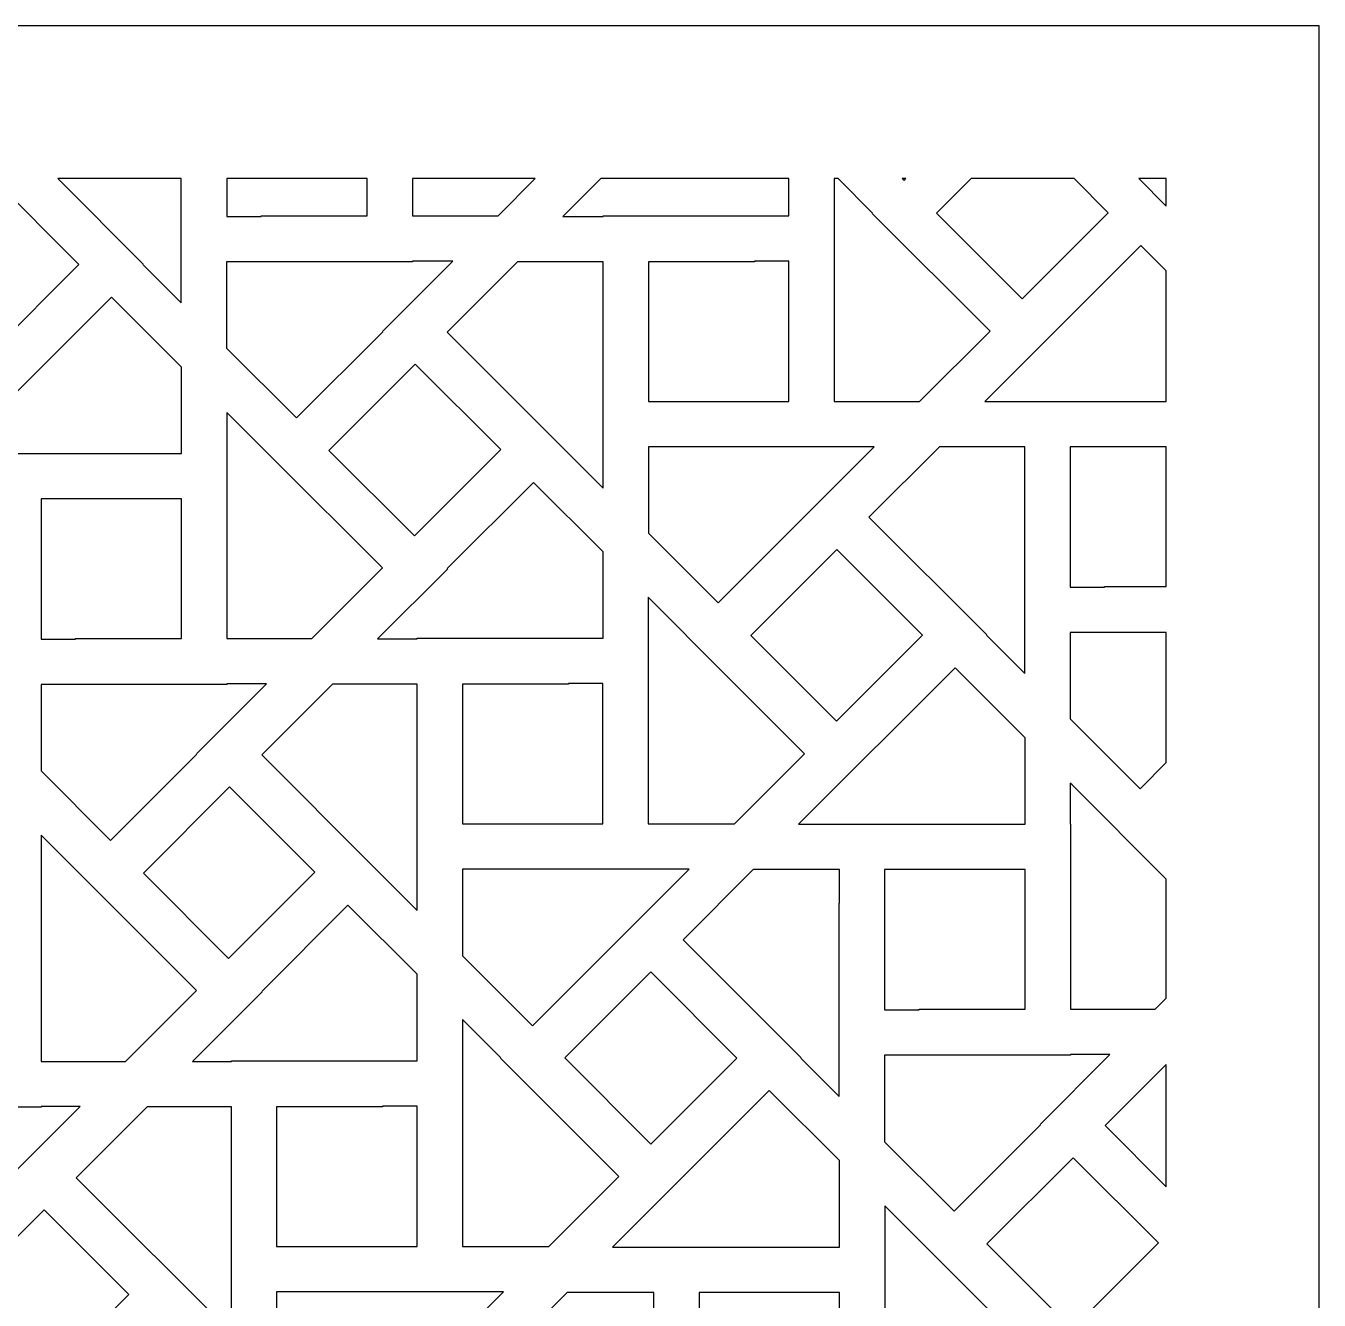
# Model space of a CAD drawing. Header units: millimetres. Extents: x -483 to 517, y -474 to 526.
# Drawn here: x 9 to 517, y 25 to 526 of the extents above; entities that cross this region are included whole.
import ezdxf

# ---------------------------------------------------------------- set-up
doc = ezdxf.new("R2010")
doc.units = ezdxf.units.MM
doc.layers.add('Plan 1', color=7, linetype='Continuous')

msp = doc.modelspace()

# ---------------------------------------------------------------- linework, layer by layer
at = {"layer": 'Plan 1', "color": 17}
for points, knots in [([(-483.22, 525.53), (-483.22, 525.53), (516.78, 525.53), (516.78, 525.53), (516.78, 525.53), (516.78, 525.53), (516.78, -474.47), (516.78, -474.47), (516.78, -474.47), (516.78, -474.47), (-483.22, -474.47), (-483.22, -474.47), (-483.22, -474.47), (-483.22, -474.47), (-483.22, 525.53), (-483.22, 525.53)], [0, 0, 0, 0, 0.2, 0.2, 0.2, 0.2, 0.4, 0.4, 0.4, 0.4, 0.6, 0.6, 0.6, 0.6, 1, 1, 1, 1]), ([(-3.8, 398.07), (-3.8, 398.07), (-37.45, 431.71), (-37.45, 431.71), (-37.45, 431.71), (-37.45, 431.71), (-3.69, 465.47), (-3.69, 465.47), (-3.69, 465.47), (-3.69, 465.47), (29.95, 431.83), (29.95, 431.83), (29.95, 431.83), (29.95, 431.83), (-3.8, 398.07), (-3.8, 398.07)], [0, 0, 0, 0, 0.2, 0.2, 0.2, 0.2, 0.4, 0.4, 0.4, 0.4, 0.6, 0.6, 0.6, 0.6, 1, 1, 1, 1]), ([(21.61, 465.53), (21.61, 465.53), (70.15, 465.53), (70.15, 465.53), (70.15, 465.53), (70.15, 465.53), (70.15, 416.77), (70.15, 416.77), (70.15, 416.77), (70.15, 416.77), (55.09, 431.83), (55.09, 431.83), (55.09, 431.83), (55.09, 431.83), (55.2, 431.94), (55.2, 431.94), (55.2, 431.94), (55.2, 431.94), (21.61, 465.53), (21.61, 465.53)], [0, 0, 0, 0, 0.166667, 0.166667, 0.166667, 0.166667, 0.333333, 0.333333, 0.333333, 0.333333, 0.5, 0.5, 0.5, 0.5, 0.666667, 0.666667, 0.666667, 0.666667, 1, 1, 1, 1]), ([(87.95, 465.53), (87.95, 465.53), (143.07, 465.53), (143.07, 465.53), (143.07, 465.53), (143.07, 465.53), (143.07, 450.96), (143.07, 450.96), (143.07, 450.96), (143.07, 450.96), (101.49, 450.96), (101.49, 450.96), (101.49, 450.96), (101.49, 450.96), (101.49, 450.7), (101.49, 450.7), (101.49, 450.7), (101.49, 450.7), (87.96, 450.7), (87.96, 450.7), (87.96, 450.7), (87.96, 450.7), (87.95, 465.53), (87.95, 465.53)], [0, 0, 0, 0, 0.142857, 0.142857, 0.142857, 0.142857, 0.285714, 0.285714, 0.285714, 0.285714, 0.428571, 0.428571, 0.428571, 0.428571, 0.571429, 0.571429, 0.571429, 0.571429, 0.714286, 0.714286, 0.714286, 0.714286, 1, 1, 1, 1]), ([(160.84, 465.53), (160.84, 465.53), (209.02, 465.53), (209.02, 465.53), (209.02, 465.53), (209.02, 465.53), (194.46, 450.96), (194.46, 450.96), (194.46, 450.96), (194.46, 450.96), (160.84, 450.96), (160.84, 450.96), (160.84, 450.96), (160.84, 450.96), (160.84, 465.53), (160.84, 465.53)], [0, 0, 0, 0, 0.2, 0.2, 0.2, 0.2, 0.4, 0.4, 0.4, 0.4, 0.6, 0.6, 0.6, 0.6, 1, 1, 1, 1]), ([(234.77, 465.53), (234.77, 465.53), (308.65, 465.53), (308.65, 465.53), (308.65, 465.53), (308.65, 465.53), (308.65, 450.91), (308.65, 450.91), (308.65, 450.91), (308.65, 450.91), (235.74, 450.91), (235.74, 450.91), (235.74, 450.91), (235.74, 450.91), (235.74, 450.66), (235.74, 450.66), (235.74, 450.66), (235.74, 450.66), (219.9, 450.66), (219.9, 450.66), (219.9, 450.66), (219.9, 450.66), (234.77, 465.53), (234.77, 465.53)], [0, 0, 0, 0, 0.142857, 0.142857, 0.142857, 0.142857, 0.285714, 0.285714, 0.285714, 0.285714, 0.428571, 0.428571, 0.428571, 0.428571, 0.571429, 0.571429, 0.571429, 0.571429, 0.714286, 0.714286, 0.714286, 0.714286, 1, 1, 1, 1]), ([(326.43, 465.53), (326.43, 465.53), (327.98, 465.53), (327.98, 465.53), (327.98, 465.53), (327.98, 465.53), (341.49, 452.01), (341.49, 452.01), (341.49, 452.01), (341.49, 452.01), (341.38, 451.91), (341.38, 451.91), (341.38, 451.91), (341.38, 451.91), (387.61, 405.68), (387.61, 405.68), (387.61, 405.68), (387.61, 405.68), (359.95, 378.02), (359.95, 378.02), (359.95, 378.02), (359.95, 378.02), (326.41, 378.02), (326.41, 378.02), (326.41, 378.02), (326.41, 378.02), (326.41, 391.17), (326.41, 391.17), (326.41, 391.17), (326.41, 391.17), (326.43, 391.17), (326.43, 391.17), (326.43, 391.17), (326.43, 391.17), (326.43, 465.53), (326.43, 465.53)], [0, 0, 0, 0, 0.1, 0.1, 0.1, 0.1, 0.2, 0.2, 0.2, 0.2, 0.3, 0.3, 0.3, 0.3, 0.4, 0.4, 0.4, 0.4, 0.5, 0.5, 0.5, 0.5, 0.6, 0.6, 0.6, 0.6, 0.7, 0.7, 0.7, 0.7, 0.8, 0.8, 0.8, 0.8, 1, 1, 1, 1]), ([(353.12, 465.53), (353.12, 465.53), (354.55, 465.53), (354.55, 465.53), (354.55, 465.53), (354.55, 465.53), (353.83, 464.81), (353.83, 464.81), (353.83, 464.81), (353.83, 464.81), (353.12, 465.53), (353.12, 465.53)], [0, 0, 0, 0, 0.25, 0.25, 0.25, 0.25, 0.5, 0.5, 0.5, 0.5, 1, 1, 1, 1]), ([(380.14, 465.53), (380.14, 465.53), (420.63, 465.53), (420.63, 465.53), (420.63, 465.53), (420.63, 465.53), (434.03, 452.13), (434.03, 452.13), (434.03, 452.13), (434.03, 452.13), (400.27, 418.37), (400.27, 418.37), (400.27, 418.37), (400.27, 418.37), (366.63, 452.02), (366.63, 452.02), (366.63, 452.02), (366.63, 452.02), (380.14, 465.53), (380.14, 465.53)], [0, 0, 0, 0, 0.166667, 0.166667, 0.166667, 0.166667, 0.333333, 0.333333, 0.333333, 0.333333, 0.5, 0.5, 0.5, 0.5, 0.666667, 0.666667, 0.666667, 0.666667, 1, 1, 1, 1]), ([(456.78, 465.53), (456.78, 465.53), (456.78, 454.74), (456.78, 454.74), (456.78, 454.74), (456.78, 454.74), (445.99, 465.53), (445.99, 465.53), (445.99, 465.53), (445.99, 465.53), (456.78, 465.53), (456.78, 465.53)], [0, 0, 0, 0, 0.25, 0.25, 0.25, 0.25, 0.5, 0.5, 0.5, 0.5, 1, 1, 1, 1]), ([(456.78, 429.38), (456.78, 429.38), (456.78, 378.03), (456.78, 378.03), (456.78, 378.03), (456.78, 378.03), (385.51, 378.03), (385.51, 378.03), (385.51, 378.03), (385.51, 378.03), (446.82, 439.34), (446.82, 439.34), (446.82, 439.34), (446.82, 439.34), (456.78, 429.38), (456.78, 429.38)], [0, 0, 0, 0, 0.2, 0.2, 0.2, 0.2, 0.4, 0.4, 0.4, 0.4, 0.6, 0.6, 0.6, 0.6, 1, 1, 1, 1]), ([(176.68, 433.18), (176.68, 433.18), (149.08, 405.58), (149.08, 405.58), (149.08, 405.58), (149.08, 405.58), (149.23, 405.42), (149.23, 405.42), (149.23, 405.42), (149.23, 405.42), (115.37, 371.56), (115.37, 371.56), (115.37, 371.56), (115.37, 371.56), (87.93, 398.99), (87.93, 398.99), (87.93, 398.99), (87.93, 398.99), (87.93, 432.93), (87.93, 432.93), (87.93, 432.93), (87.93, 432.93), (160.84, 432.93), (160.84, 432.93), (160.84, 432.93), (160.84, 432.93), (160.84, 433.18), (160.84, 433.18), (160.84, 433.18), (160.84, 433.18), (176.68, 433.18), (176.68, 433.18)], [0, 0, 0, 0, 0.111111, 0.111111, 0.111111, 0.111111, 0.222222, 0.222222, 0.222222, 0.222222, 0.333333, 0.333333, 0.333333, 0.333333, 0.444444, 0.444444, 0.444444, 0.444444, 0.555556, 0.555556, 0.555556, 0.555556, 0.666667, 0.666667, 0.666667, 0.666667, 0.777778, 0.777778, 0.777778, 0.777778, 1, 1, 1, 1]), ([(202.12, 432.88), (202.12, 432.88), (235.74, 432.88), (235.74, 432.88), (235.74, 432.88), (235.74, 432.88), (235.74, 360.24), (235.74, 360.24), (235.74, 360.24), (235.74, 360.24), (235.74, 360.24), (235.74, 360.24), (235.74, 360.24), (235.74, 360.24), (235.74, 344.06), (235.74, 344.06), (235.74, 344.06), (235.74, 344.06), (174.52, 405.28), (174.52, 405.28), (174.52, 405.28), (174.52, 405.28), (202.12, 432.88), (202.12, 432.88)], [0, 0, 0, 0, 0.142857, 0.142857, 0.142857, 0.142857, 0.285714, 0.285714, 0.285714, 0.285714, 0.428571, 0.428571, 0.428571, 0.428571, 0.571429, 0.571429, 0.571429, 0.571429, 0.714286, 0.714286, 0.714286, 0.714286, 1, 1, 1, 1]), ([(253.51, 432.89), (253.51, 432.89), (295.09, 432.89), (295.09, 432.89), (295.09, 432.89), (295.09, 432.89), (295.09, 433.14), (295.09, 433.14), (295.09, 433.14), (295.09, 433.14), (308.63, 433.14), (308.63, 433.14), (308.63, 433.14), (308.63, 433.14), (308.63, 378.02), (308.63, 378.02), (308.63, 378.02), (308.63, 378.02), (253.52, 378.02), (253.52, 378.02), (253.52, 378.02), (253.52, 378.02), (253.51, 432.89), (253.51, 432.89)], [0, 0, 0, 0, 0.142857, 0.142857, 0.142857, 0.142857, 0.285714, 0.285714, 0.285714, 0.285714, 0.428571, 0.428571, 0.428571, 0.428571, 0.571429, 0.571429, 0.571429, 0.571429, 0.714286, 0.714286, 0.714286, 0.714286, 1, 1, 1, 1]), ([(42.75, 419.03), (42.75, 419.03), (70.24, 391.54), (70.24, 391.54), (70.24, 391.54), (70.24, 391.54), (70.24, 357.58), (70.24, 357.58), (70.24, 357.58), (70.24, 357.58), (-18.7, 357.58), (-18.7, 357.58), (-18.7, 357.58), (-18.7, 357.58), (42.75, 419.03), (42.75, 419.03)], [0, 0, 0, 0, 0.2, 0.2, 0.2, 0.2, 0.4, 0.4, 0.4, 0.4, 0.6, 0.6, 0.6, 0.6, 1, 1, 1, 1]), ([(195.53, 359.13), (195.53, 359.13), (161.66, 325.26), (161.66, 325.26), (161.66, 325.26), (161.66, 325.26), (128.08, 358.84), (128.08, 358.84), (128.08, 358.84), (128.08, 358.84), (161.95, 392.71), (161.95, 392.71), (161.95, 392.71), (161.95, 392.71), (195.53, 359.13), (195.53, 359.13)], [0, 0, 0, 0, 0.2, 0.2, 0.2, 0.2, 0.4, 0.4, 0.4, 0.4, 0.6, 0.6, 0.6, 0.6, 1, 1, 1, 1]), ([(149.09, 312.69), (149.09, 312.69), (121.34, 284.94), (121.34, 284.94), (121.34, 284.94), (121.34, 284.94), (88.01, 284.94), (88.01, 284.94), (88.01, 284.94), (88.01, 284.94), (88.01, 357.58), (88.01, 357.58), (88.01, 357.58), (88.01, 357.58), (88.01, 357.58), (88.01, 357.58), (88.01, 357.58), (88.01, 357.58), (88.01, 373.77), (88.01, 373.77), (88.01, 373.77), (88.01, 373.77), (88.73, 373.05), (88.73, 373.05), (88.73, 373.05), (88.73, 373.05), (106.08, 355.7), (106.08, 355.7), (106.08, 355.7), (106.08, 355.7), (149.09, 312.69), (149.09, 312.69)], [0, 0, 0, 0, 0.111111, 0.111111, 0.111111, 0.111111, 0.222222, 0.222222, 0.222222, 0.222222, 0.333333, 0.333333, 0.333333, 0.333333, 0.444444, 0.444444, 0.444444, 0.444444, 0.555556, 0.555556, 0.555556, 0.555556, 0.666667, 0.666667, 0.666667, 0.666667, 0.777778, 0.777778, 0.777778, 0.777778, 1, 1, 1, 1]), ([(342.17, 360.24), (342.17, 360.24), (280.86, 298.94), (280.86, 298.94), (280.86, 298.94), (280.86, 298.94), (253.51, 326.28), (253.51, 326.28), (253.51, 326.28), (253.51, 326.28), (253.51, 360.24), (253.51, 360.24), (253.51, 360.24), (253.51, 360.24), (342.17, 360.24), (342.17, 360.24)], [0, 0, 0, 0, 0.2, 0.2, 0.2, 0.2, 0.4, 0.4, 0.4, 0.4, 0.6, 0.6, 0.6, 0.6, 1, 1, 1, 1]), ([(367.73, 360.25), (367.73, 360.25), (401.28, 360.25), (401.28, 360.25), (401.28, 360.25), (401.28, 360.25), (401.28, 347.1), (401.28, 347.1), (401.28, 347.1), (401.28, 347.1), (401.26, 347.1), (401.26, 347.1), (401.26, 347.1), (401.26, 347.1), (401.26, 271.2), (401.26, 271.2), (401.26, 271.2), (401.26, 271.2), (386.2, 286.26), (386.2, 286.26), (386.2, 286.26), (386.2, 286.26), (386.31, 286.37), (386.31, 286.37), (386.31, 286.37), (386.31, 286.37), (340.08, 332.59), (340.08, 332.59), (340.08, 332.59), (340.08, 332.59), (367.73, 360.25), (367.73, 360.25)], [0, 0, 0, 0, 0.111111, 0.111111, 0.111111, 0.111111, 0.222222, 0.222222, 0.222222, 0.222222, 0.333333, 0.333333, 0.333333, 0.333333, 0.444444, 0.444444, 0.444444, 0.444444, 0.555556, 0.555556, 0.555556, 0.555556, 0.666667, 0.666667, 0.666667, 0.666667, 0.777778, 0.777778, 0.777778, 0.777778, 1, 1, 1, 1]), ([(456.78, 360.25), (456.78, 360.25), (456.78, 305.39), (456.78, 305.39), (456.78, 305.39), (456.78, 305.39), (432.59, 305.39), (432.59, 305.39), (432.59, 305.39), (432.59, 305.39), (432.59, 305.13), (432.59, 305.13), (432.59, 305.13), (432.59, 305.13), (419.06, 305.13), (419.06, 305.13), (419.06, 305.13), (419.06, 305.13), (419.05, 360.25), (419.05, 360.25), (419.05, 360.25), (419.05, 360.25), (456.78, 360.25), (456.78, 360.25)], [0, 0, 0, 0, 0.142857, 0.142857, 0.142857, 0.142857, 0.285714, 0.285714, 0.285714, 0.285714, 0.428571, 0.428571, 0.428571, 0.428571, 0.571429, 0.571429, 0.571429, 0.571429, 0.714286, 0.714286, 0.714286, 0.714286, 1, 1, 1, 1]), ([(162.76, 284.79), (162.76, 284.79), (147.21, 284.79), (147.21, 284.79), (147.21, 284.79), (147.21, 284.79), (174.67, 312.25), (174.67, 312.25), (174.67, 312.25), (174.67, 312.25), (174.52, 312.4), (174.52, 312.4), (174.52, 312.4), (174.52, 312.4), (208.38, 346.27), (208.38, 346.27), (208.38, 346.27), (208.38, 346.27), (235.68, 318.98), (235.68, 318.98), (235.68, 318.98), (235.68, 318.98), (235.68, 285.04), (235.68, 285.04), (235.68, 285.04), (235.68, 285.04), (162.76, 285.04), (162.76, 285.04), (162.76, 285.04), (162.76, 285.04), (162.76, 284.79), (162.76, 284.79)], [0, 0, 0, 0, 0.111111, 0.111111, 0.111111, 0.111111, 0.222222, 0.222222, 0.222222, 0.222222, 0.333333, 0.333333, 0.333333, 0.333333, 0.444444, 0.444444, 0.444444, 0.444444, 0.555556, 0.555556, 0.555556, 0.555556, 0.666667, 0.666667, 0.666667, 0.666667, 0.777778, 0.777778, 0.777778, 0.777778, 1, 1, 1, 1]), ([(70.24, 284.94), (70.24, 284.94), (28.66, 284.94), (28.66, 284.94), (28.66, 284.94), (28.66, 284.94), (28.66, 284.69), (28.66, 284.69), (28.66, 284.69), (28.66, 284.69), (15.13, 284.69), (15.13, 284.69), (15.13, 284.69), (15.13, 284.69), (15.12, 339.8), (15.12, 339.8), (15.12, 339.8), (15.12, 339.8), (70.23, 339.81), (70.23, 339.81), (70.23, 339.81), (70.23, 339.81), (70.24, 284.94), (70.24, 284.94)], [0, 0, 0, 0, 0.142857, 0.142857, 0.142857, 0.142857, 0.285714, 0.285714, 0.285714, 0.285714, 0.428571, 0.428571, 0.428571, 0.428571, 0.571429, 0.571429, 0.571429, 0.571429, 0.714286, 0.714286, 0.714286, 0.714286, 1, 1, 1, 1]), ([(361.06, 286.26), (361.06, 286.26), (327.3, 252.5), (327.3, 252.5), (327.3, 252.5), (327.3, 252.5), (293.66, 286.14), (293.66, 286.14), (293.66, 286.14), (293.66, 286.14), (327.41, 319.9), (327.41, 319.9), (327.41, 319.9), (327.41, 319.9), (361.06, 286.26), (361.06, 286.26)], [0, 0, 0, 0, 0.2, 0.2, 0.2, 0.2, 0.4, 0.4, 0.4, 0.4, 0.6, 0.6, 0.6, 0.6, 1, 1, 1, 1]), ([(314.78, 239.66), (314.78, 239.66), (287.26, 212.15), (287.26, 212.15), (287.26, 212.15), (287.26, 212.15), (253.43, 212.15), (253.43, 212.15), (253.43, 212.15), (253.43, 212.15), (253.43, 225.3), (253.43, 225.3), (253.43, 225.3), (253.43, 225.3), (253.45, 225.3), (253.45, 225.3), (253.45, 225.3), (253.45, 225.3), (253.45, 301.2), (253.45, 301.2), (253.45, 301.2), (253.45, 301.2), (268.51, 286.14), (268.51, 286.14), (268.51, 286.14), (268.51, 286.14), (268.4, 286.03), (268.4, 286.03), (268.4, 286.03), (268.4, 286.03), (314.78, 239.66), (314.78, 239.66)], [0, 0, 0, 0, 0.111111, 0.111111, 0.111111, 0.111111, 0.222222, 0.222222, 0.222222, 0.222222, 0.333333, 0.333333, 0.333333, 0.333333, 0.444444, 0.444444, 0.444444, 0.444444, 0.555556, 0.555556, 0.555556, 0.555556, 0.666667, 0.666667, 0.666667, 0.666667, 0.777778, 0.777778, 0.777778, 0.777778, 1, 1, 1, 1]), ([(456.78, 287.36), (456.78, 287.36), (456.78, 236.3), (456.78, 236.3), (456.78, 236.3), (456.78, 236.3), (446.47, 225.99), (446.47, 225.99), (446.47, 225.99), (446.47, 225.99), (419.04, 253.42), (419.04, 253.42), (419.04, 253.42), (419.04, 253.42), (419.04, 287.36), (419.04, 287.36), (419.04, 287.36), (419.04, 287.36), (456.78, 287.36), (456.78, 287.36)], [0, 0, 0, 0, 0.166667, 0.166667, 0.166667, 0.166667, 0.333333, 0.333333, 0.333333, 0.333333, 0.5, 0.5, 0.5, 0.5, 0.666667, 0.666667, 0.666667, 0.666667, 1, 1, 1, 1]), ([(373.85, 273.46), (373.85, 273.46), (401.34, 245.97), (401.34, 245.97), (401.34, 245.97), (401.34, 245.97), (401.34, 212.01), (401.34, 212.01), (401.34, 212.01), (401.34, 212.01), (312.4, 212.01), (312.4, 212.01), (312.4, 212.01), (312.4, 212.01), (373.85, 273.46), (373.85, 273.46)], [0, 0, 0, 0, 0.2, 0.2, 0.2, 0.2, 0.4, 0.4, 0.4, 0.4, 0.6, 0.6, 0.6, 0.6, 1, 1, 1, 1]), ([(103.57, 267.17), (103.57, 267.17), (76.11, 239.71), (76.11, 239.71), (76.11, 239.71), (76.11, 239.71), (76.26, 239.55), (76.26, 239.55), (76.26, 239.55), (76.26, 239.55), (42.39, 205.68), (42.39, 205.68), (42.39, 205.68), (42.39, 205.68), (15.1, 232.97), (15.1, 232.97), (15.1, 232.97), (15.1, 232.97), (15.1, 266.91), (15.1, 266.91), (15.1, 266.91), (15.1, 266.91), (88.01, 266.91), (88.01, 266.91), (88.01, 266.91), (88.01, 266.91), (88.01, 267.17), (88.01, 267.17), (88.01, 267.17), (88.01, 267.17), (103.57, 267.17), (103.57, 267.17)], [0, 0, 0, 0, 0.111111, 0.111111, 0.111111, 0.111111, 0.222222, 0.222222, 0.222222, 0.222222, 0.333333, 0.333333, 0.333333, 0.333333, 0.444444, 0.444444, 0.444444, 0.444444, 0.555556, 0.555556, 0.555556, 0.555556, 0.666667, 0.666667, 0.666667, 0.666667, 0.777778, 0.777778, 0.777778, 0.777778, 1, 1, 1, 1]), ([(162.76, 267.01), (162.76, 267.01), (162.76, 194.37), (162.76, 194.37), (162.76, 194.37), (162.76, 194.37), (162.77, 194.37), (162.77, 194.37), (162.77, 194.37), (162.77, 194.37), (162.77, 178.19), (162.77, 178.19), (162.77, 178.19), (162.77, 178.19), (144.7, 196.26), (144.7, 196.26), (144.7, 196.26), (144.7, 196.26), (101.69, 239.26), (101.69, 239.26), (101.69, 239.26), (101.69, 239.26), (129.44, 267.01), (129.44, 267.01), (129.44, 267.01), (129.44, 267.01), (162.76, 267.01), (162.76, 267.01)], [0, 0, 0, 0, 0.125, 0.125, 0.125, 0.125, 0.25, 0.25, 0.25, 0.25, 0.375, 0.375, 0.375, 0.375, 0.5, 0.5, 0.5, 0.5, 0.625, 0.625, 0.625, 0.625, 0.75, 0.75, 0.75, 0.75, 1, 1, 1, 1]), ([(180.54, 267.01), (180.54, 267.01), (222.12, 267.01), (222.12, 267.01), (222.12, 267.01), (222.12, 267.01), (222.12, 267.26), (222.12, 267.26), (222.12, 267.26), (222.12, 267.26), (235.65, 267.27), (235.65, 267.27), (235.65, 267.27), (235.65, 267.27), (235.66, 212.15), (235.66, 212.15), (235.66, 212.15), (235.66, 212.15), (180.54, 212.15), (180.54, 212.15), (180.54, 212.15), (180.54, 212.15), (180.54, 267.01), (180.54, 267.01)], [0, 0, 0, 0, 0.142857, 0.142857, 0.142857, 0.142857, 0.285714, 0.285714, 0.285714, 0.285714, 0.428571, 0.428571, 0.428571, 0.428571, 0.571429, 0.571429, 0.571429, 0.571429, 0.714286, 0.714286, 0.714286, 0.714286, 1, 1, 1, 1]), ([(122.55, 193.25), (122.55, 193.25), (88.69, 159.39), (88.69, 159.39), (88.69, 159.39), (88.69, 159.39), (55.25, 192.83), (55.25, 192.83), (55.25, 192.83), (55.25, 192.83), (89.12, 226.69), (89.12, 226.69), (89.12, 226.69), (89.12, 226.69), (122.55, 193.25), (122.55, 193.25)], [0, 0, 0, 0, 0.2, 0.2, 0.2, 0.2, 0.4, 0.4, 0.4, 0.4, 0.6, 0.6, 0.6, 0.6, 1, 1, 1, 1]), ([(456.78, 190.53), (456.78, 190.53), (456.78, 143.71), (456.78, 143.71), (456.78, 143.71), (456.78, 143.71), (452.45, 139.37), (452.45, 139.37), (452.45, 139.37), (452.45, 139.37), (419.12, 139.37), (419.12, 139.37), (419.12, 139.37), (419.12, 139.37), (419.12, 212.01), (419.12, 212.01), (419.12, 212.01), (419.12, 212.01), (419.11, 212.01), (419.11, 212.01), (419.11, 212.01), (419.11, 212.01), (419.11, 228.2), (419.11, 228.2), (419.11, 228.2), (419.11, 228.2), (419.84, 227.48), (419.84, 227.48), (419.84, 227.48), (419.84, 227.48), (456.78, 190.53), (456.78, 190.53)], [0, 0, 0, 0, 0.111111, 0.111111, 0.111111, 0.111111, 0.222222, 0.222222, 0.222222, 0.222222, 0.333333, 0.333333, 0.333333, 0.333333, 0.444444, 0.444444, 0.444444, 0.444444, 0.555556, 0.555556, 0.555556, 0.555556, 0.666667, 0.666667, 0.666667, 0.666667, 0.777778, 0.777778, 0.777778, 0.777778, 1, 1, 1, 1]), ([(76.12, 146.82), (76.12, 146.82), (48.23, 118.93), (48.23, 118.93), (48.23, 118.93), (48.23, 118.93), (15.18, 118.93), (15.18, 118.93), (15.18, 118.93), (15.18, 118.93), (15.18, 191.57), (15.18, 191.57), (15.18, 191.57), (15.18, 191.57), (15.18, 191.57), (15.18, 191.57), (15.18, 191.57), (15.18, 191.57), (15.18, 207.75), (15.18, 207.75), (15.18, 207.75), (15.18, 207.75), (76.12, 146.82), (76.12, 146.82)], [0, 0, 0, 0, 0.142857, 0.142857, 0.142857, 0.142857, 0.285714, 0.285714, 0.285714, 0.285714, 0.428571, 0.428571, 0.428571, 0.428571, 0.571429, 0.571429, 0.571429, 0.571429, 0.714286, 0.714286, 0.714286, 0.714286, 1, 1, 1, 1]), ([(269.48, 194.37), (269.48, 194.37), (208.03, 132.92), (208.03, 132.92), (208.03, 132.92), (208.03, 132.92), (180.54, 160.41), (180.54, 160.41), (180.54, 160.41), (180.54, 160.41), (180.54, 194.37), (180.54, 194.37), (180.54, 194.37), (180.54, 194.37), (269.48, 194.37), (269.48, 194.37)], [0, 0, 0, 0, 0.2, 0.2, 0.2, 0.2, 0.4, 0.4, 0.4, 0.4, 0.6, 0.6, 0.6, 0.6, 1, 1, 1, 1]), ([(294.62, 194.23), (294.62, 194.23), (328.45, 194.24), (328.45, 194.24), (328.45, 194.24), (328.45, 194.24), (328.45, 181.09), (328.45, 181.09), (328.45, 181.09), (328.45, 181.09), (328.43, 181.09), (328.43, 181.09), (328.43, 181.09), (328.43, 181.09), (328.43, 105.18), (328.43, 105.18), (328.43, 105.18), (328.43, 105.18), (313.37, 120.24), (313.37, 120.24), (313.37, 120.24), (313.37, 120.24), (313.48, 120.35), (313.48, 120.35), (313.48, 120.35), (313.48, 120.35), (267.11, 166.72), (267.11, 166.72), (267.11, 166.72), (267.11, 166.72), (294.62, 194.23), (294.62, 194.23)], [0, 0, 0, 0, 0.111111, 0.111111, 0.111111, 0.111111, 0.222222, 0.222222, 0.222222, 0.222222, 0.333333, 0.333333, 0.333333, 0.333333, 0.444444, 0.444444, 0.444444, 0.444444, 0.555556, 0.555556, 0.555556, 0.555556, 0.666667, 0.666667, 0.666667, 0.666667, 0.777778, 0.777778, 0.777778, 0.777778, 1, 1, 1, 1]), ([(401.34, 139.37), (401.34, 139.37), (359.76, 139.37), (359.76, 139.37), (359.76, 139.37), (359.76, 139.37), (359.76, 139.12), (359.76, 139.12), (359.76, 139.12), (359.76, 139.12), (346.23, 139.12), (346.23, 139.12), (346.23, 139.12), (346.23, 139.12), (346.22, 194.23), (346.22, 194.23), (346.22, 194.23), (346.22, 194.23), (401.34, 194.24), (401.34, 194.24), (401.34, 194.24), (401.34, 194.24), (401.34, 139.37), (401.34, 139.37)], [0, 0, 0, 0, 0.142857, 0.142857, 0.142857, 0.142857, 0.285714, 0.285714, 0.285714, 0.285714, 0.428571, 0.428571, 0.428571, 0.428571, 0.571429, 0.571429, 0.571429, 0.571429, 0.714286, 0.714286, 0.714286, 0.714286, 1, 1, 1, 1]), ([(89.79, 118.91), (89.79, 118.91), (74.52, 118.91), (74.52, 118.91), (74.52, 118.91), (74.52, 118.91), (101.84, 146.23), (101.84, 146.23), (101.84, 146.23), (101.84, 146.23), (101.69, 146.39), (101.69, 146.39), (101.69, 146.39), (101.69, 146.39), (135.55, 180.26), (135.55, 180.26), (135.55, 180.26), (135.55, 180.26), (162.7, 153.11), (162.7, 153.11), (162.7, 153.11), (162.7, 153.11), (162.7, 119.17), (162.7, 119.17), (162.7, 119.17), (162.7, 119.17), (89.79, 119.17), (89.79, 119.17), (89.79, 119.17), (89.79, 119.17), (89.79, 118.91), (89.79, 118.91)], [0, 0, 0, 0, 0.111111, 0.111111, 0.111111, 0.111111, 0.222222, 0.222222, 0.222222, 0.222222, 0.333333, 0.333333, 0.333333, 0.333333, 0.444444, 0.444444, 0.444444, 0.444444, 0.555556, 0.555556, 0.555556, 0.555556, 0.666667, 0.666667, 0.666667, 0.666667, 0.777778, 0.777778, 0.777778, 0.777778, 1, 1, 1, 1]), ([(288.23, 120.24), (288.23, 120.24), (254.47, 86.48), (254.47, 86.48), (254.47, 86.48), (254.47, 86.48), (220.68, 120.27), (220.68, 120.27), (220.68, 120.27), (220.68, 120.27), (254.44, 154.03), (254.44, 154.03), (254.44, 154.03), (254.44, 154.03), (288.23, 120.24), (288.23, 120.24)], [0, 0, 0, 0, 0.2, 0.2, 0.2, 0.2, 0.4, 0.4, 0.4, 0.4, 0.6, 0.6, 0.6, 0.6, 1, 1, 1, 1]), ([(241.87, 73.72), (241.87, 73.72), (214.42, 46.28), (214.42, 46.28), (214.42, 46.28), (214.42, 46.28), (180.46, 46.28), (180.46, 46.28), (180.46, 46.28), (180.46, 46.28), (180.46, 59.42), (180.46, 59.42), (180.46, 59.42), (180.46, 59.42), (180.48, 59.42), (180.48, 59.42), (180.48, 59.42), (180.48, 59.42), (180.48, 135.33), (180.48, 135.33), (180.48, 135.33), (180.48, 135.33), (195.54, 120.27), (195.54, 120.27), (195.54, 120.27), (195.54, 120.27), (195.43, 120.16), (195.43, 120.16), (195.43, 120.16), (195.43, 120.16), (241.87, 73.72), (241.87, 73.72)], [0, 0, 0, 0, 0.111111, 0.111111, 0.111111, 0.111111, 0.222222, 0.222222, 0.222222, 0.222222, 0.333333, 0.333333, 0.333333, 0.333333, 0.444444, 0.444444, 0.444444, 0.444444, 0.555556, 0.555556, 0.555556, 0.555556, 0.666667, 0.666667, 0.666667, 0.666667, 0.777778, 0.777778, 0.777778, 0.777778, 1, 1, 1, 1]), ([(434.67, 121.6), (434.67, 121.6), (407.21, 94.14), (407.21, 94.14), (407.21, 94.14), (407.21, 94.14), (407.36, 93.98), (407.36, 93.98), (407.36, 93.98), (407.36, 93.98), (373.5, 60.11), (373.5, 60.11), (373.5, 60.11), (373.5, 60.11), (346.21, 87.4), (346.21, 87.4), (346.21, 87.4), (346.21, 87.4), (346.21, 121.34), (346.21, 121.34), (346.21, 121.34), (346.21, 121.34), (419.12, 121.34), (419.12, 121.34), (419.12, 121.34), (419.12, 121.34), (419.12, 121.6), (419.12, 121.6), (419.12, 121.6), (419.12, 121.6), (434.67, 121.6), (434.67, 121.6)], [0, 0, 0, 0, 0.111111, 0.111111, 0.111111, 0.111111, 0.222222, 0.222222, 0.222222, 0.222222, 0.333333, 0.333333, 0.333333, 0.333333, 0.444444, 0.444444, 0.444444, 0.444444, 0.555556, 0.555556, 0.555556, 0.555556, 0.666667, 0.666667, 0.666667, 0.666667, 0.777778, 0.777778, 0.777778, 0.777778, 1, 1, 1, 1]), ([(432.79, 93.69), (432.79, 93.69), (456.78, 117.68), (456.78, 117.68), (456.78, 117.68), (456.78, 117.68), (456.78, 69.71), (456.78, 69.71), (456.78, 69.71), (456.78, 69.71), (432.79, 93.69), (432.79, 93.69)], [0, 0, 0, 0, 0.25, 0.25, 0.25, 0.25, 0.5, 0.5, 0.5, 0.5, 1, 1, 1, 1]), ([(239.44, 46), (239.44, 46), (300.95, 107.51), (300.95, 107.51), (300.95, 107.51), (300.95, 107.51), (328.51, 79.96), (328.51, 79.96), (328.51, 79.96), (328.51, 79.96), (328.51, 46), (328.51, 46), (328.51, 46), (328.51, 46), (239.44, 46), (239.44, 46)], [0, 0, 0, 0, 0.2, 0.2, 0.2, 0.2, 0.4, 0.4, 0.4, 0.4, 0.6, 0.6, 0.6, 0.6, 1, 1, 1, 1]), ([(30.45, 101.15), (30.45, 101.15), (3.13, 73.83), (3.13, 73.83), (3.13, 73.83), (3.13, 73.83), (3.29, 73.68), (3.29, 73.68), (3.29, 73.68), (3.29, 73.68), (-30.58, 39.81), (-30.58, 39.81), (-30.58, 39.81), (-30.58, 39.81), (-57.73, 66.96), (-57.73, 66.96), (-57.73, 66.96), (-57.73, 66.96), (-57.73, 100.9), (-57.73, 100.9), (-57.73, 100.9), (-57.73, 100.9), (15.18, 100.9), (15.18, 100.9), (15.18, 100.9), (15.18, 100.9), (15.18, 101.15), (15.18, 101.15), (15.18, 101.15), (15.18, 101.15), (30.45, 101.15), (30.45, 101.15)], [0, 0, 0, 0, 0.111111, 0.111111, 0.111111, 0.111111, 0.222222, 0.222222, 0.222222, 0.222222, 0.333333, 0.333333, 0.333333, 0.333333, 0.444444, 0.444444, 0.444444, 0.444444, 0.555556, 0.555556, 0.555556, 0.555556, 0.666667, 0.666667, 0.666667, 0.666667, 0.777778, 0.777778, 0.777778, 0.777778, 1, 1, 1, 1]), ([(89.8, 12.31), (89.8, 12.31), (28.86, 73.25), (28.86, 73.25), (28.86, 73.25), (28.86, 73.25), (56.75, 101.14), (56.75, 101.14), (56.75, 101.14), (56.75, 101.14), (89.79, 101.14), (89.79, 101.14), (89.79, 101.14), (89.79, 101.14), (89.79, 28.5), (89.79, 28.5), (89.79, 28.5), (89.79, 28.5), (89.8, 28.5), (89.8, 28.5), (89.8, 28.5), (89.8, 28.5), (89.8, 12.31), (89.8, 12.31)], [0, 0, 0, 0, 0.142857, 0.142857, 0.142857, 0.142857, 0.285714, 0.285714, 0.285714, 0.285714, 0.428571, 0.428571, 0.428571, 0.428571, 0.571429, 0.571429, 0.571429, 0.571429, 0.714286, 0.714286, 0.714286, 0.714286, 1, 1, 1, 1]), ([(107.57, 101.14), (107.57, 101.14), (149.15, 101.14), (149.15, 101.14), (149.15, 101.14), (149.15, 101.14), (149.15, 101.39), (149.15, 101.39), (149.15, 101.39), (149.15, 101.39), (162.68, 101.39), (162.68, 101.39), (162.68, 101.39), (162.68, 101.39), (162.69, 46.28), (162.69, 46.28), (162.69, 46.28), (162.69, 46.28), (107.57, 46.28), (107.57, 46.28), (107.57, 46.28), (107.57, 46.28), (107.57, 101.14), (107.57, 101.14)], [0, 0, 0, 0, 0.142857, 0.142857, 0.142857, 0.142857, 0.285714, 0.285714, 0.285714, 0.285714, 0.428571, 0.428571, 0.428571, 0.428571, 0.571429, 0.571429, 0.571429, 0.571429, 0.714286, 0.714286, 0.714286, 0.714286, 1, 1, 1, 1]), ([(453.66, 47.68), (453.66, 47.68), (419.79, 13.82), (419.79, 13.82), (419.79, 13.82), (419.79, 13.82), (386.36, 47.26), (386.36, 47.26), (386.36, 47.26), (386.36, 47.26), (420.22, 81.12), (420.22, 81.12), (420.22, 81.12), (420.22, 81.12), (453.66, 47.68), (453.66, 47.68)], [0, 0, 0, 0, 0.2, 0.2, 0.2, 0.2, 0.4, 0.4, 0.4, 0.4, 0.6, 0.6, 0.6, 0.6, 1, 1, 1, 1]), ([(407.22, 1.25), (407.22, 1.25), (379.33, -26.64), (379.33, -26.64), (379.33, -26.64), (379.33, -26.64), (346.29, -26.64), (346.29, -26.64), (346.29, -26.64), (346.29, -26.64), (346.29, 46), (346.29, 46), (346.29, 46), (346.29, 46), (346.28, 46), (346.28, 46), (346.28, 46), (346.28, 46), (346.28, 62.18), (346.28, 62.18), (346.28, 62.18), (346.28, 62.18), (407.22, 1.25), (407.22, 1.25)], [0, 0, 0, 0, 0.142857, 0.142857, 0.142857, 0.142857, 0.285714, 0.285714, 0.285714, 0.285714, 0.428571, 0.428571, 0.428571, 0.428571, 0.571429, 0.571429, 0.571429, 0.571429, 0.714286, 0.714286, 0.714286, 0.714286, 1, 1, 1, 1]), ([(49.58, 27.38), (49.58, 27.38), (15.72, -6.48), (15.72, -6.48), (15.72, -6.48), (15.72, -6.48), (-17.58, 26.81), (-17.58, 26.81), (-17.58, 26.81), (-17.58, 26.81), (16.29, 60.68), (16.29, 60.68), (16.29, 60.68), (16.29, 60.68), (49.58, 27.38), (49.58, 27.38)], [0, 0, 0, 0, 0.2, 0.2, 0.2, 0.2, 0.4, 0.4, 0.4, 0.4, 0.6, 0.6, 0.6, 0.6, 1, 1, 1, 1]), ([(196.64, 28.5), (196.64, 28.5), (135.13, -33.02), (135.13, -33.02), (135.13, -33.02), (135.13, -33.02), (107.57, -5.46), (107.57, -5.46), (107.57, -5.46), (107.57, -5.46), (107.57, 28.5), (107.57, 28.5), (107.57, 28.5), (107.57, 28.5), (196.64, 28.5), (196.64, 28.5)], [0, 0, 0, 0, 0.2, 0.2, 0.2, 0.2, 0.4, 0.4, 0.4, 0.4, 0.6, 0.6, 0.6, 0.6, 1, 1, 1, 1]), ([(194.21, 0.77), (194.21, 0.77), (221.66, 28.22), (221.66, 28.22), (221.66, 28.22), (221.66, 28.22), (255.62, 28.22), (255.62, 28.22), (255.62, 28.22), (255.62, 28.22), (255.62, 15.07), (255.62, 15.07), (255.62, 15.07), (255.62, 15.07), (255.6, 15.07), (255.6, 15.07), (255.6, 15.07), (255.6, 15.07), (255.6, -60.83), (255.6, -60.83), (255.6, -60.83), (255.6, -60.83), (240.54, -45.77), (240.54, -45.77), (240.54, -45.77), (240.54, -45.77), (240.65, -45.66), (240.65, -45.66), (240.65, -45.66), (240.65, -45.66), (194.21, 0.77), (194.21, 0.77)], [0, 0, 0, 0, 0.111111, 0.111111, 0.111111, 0.111111, 0.222222, 0.222222, 0.222222, 0.222222, 0.333333, 0.333333, 0.333333, 0.333333, 0.444444, 0.444444, 0.444444, 0.444444, 0.555556, 0.555556, 0.555556, 0.555556, 0.666667, 0.666667, 0.666667, 0.666667, 0.777778, 0.777778, 0.777778, 0.777778, 1, 1, 1, 1]), ([(328.51, -26.64), (328.51, -26.64), (286.93, -26.64), (286.93, -26.64), (286.93, -26.64), (286.93, -26.64), (286.93, -26.89), (286.93, -26.89), (286.93, -26.89), (286.93, -26.89), (273.4, -26.9), (273.4, -26.9), (273.4, -26.9), (273.4, -26.9), (273.39, 28.22), (273.39, 28.22), (273.39, 28.22), (273.39, 28.22), (328.51, 28.22), (328.51, 28.22), (328.51, 28.22), (328.51, 28.22), (328.51, -26.64), (328.51, -26.64)], [0, 0, 0, 0, 0.142857, 0.142857, 0.142857, 0.142857, 0.285714, 0.285714, 0.285714, 0.285714, 0.428571, 0.428571, 0.428571, 0.428571, 0.571429, 0.571429, 0.571429, 0.571429, 0.714286, 0.714286, 0.714286, 0.714286, 1, 1, 1, 1])]:
    msp.add_open_spline(points, degree=3, knots=knots, dxfattribs=at)

doc.saveas('drawing.dxf')
